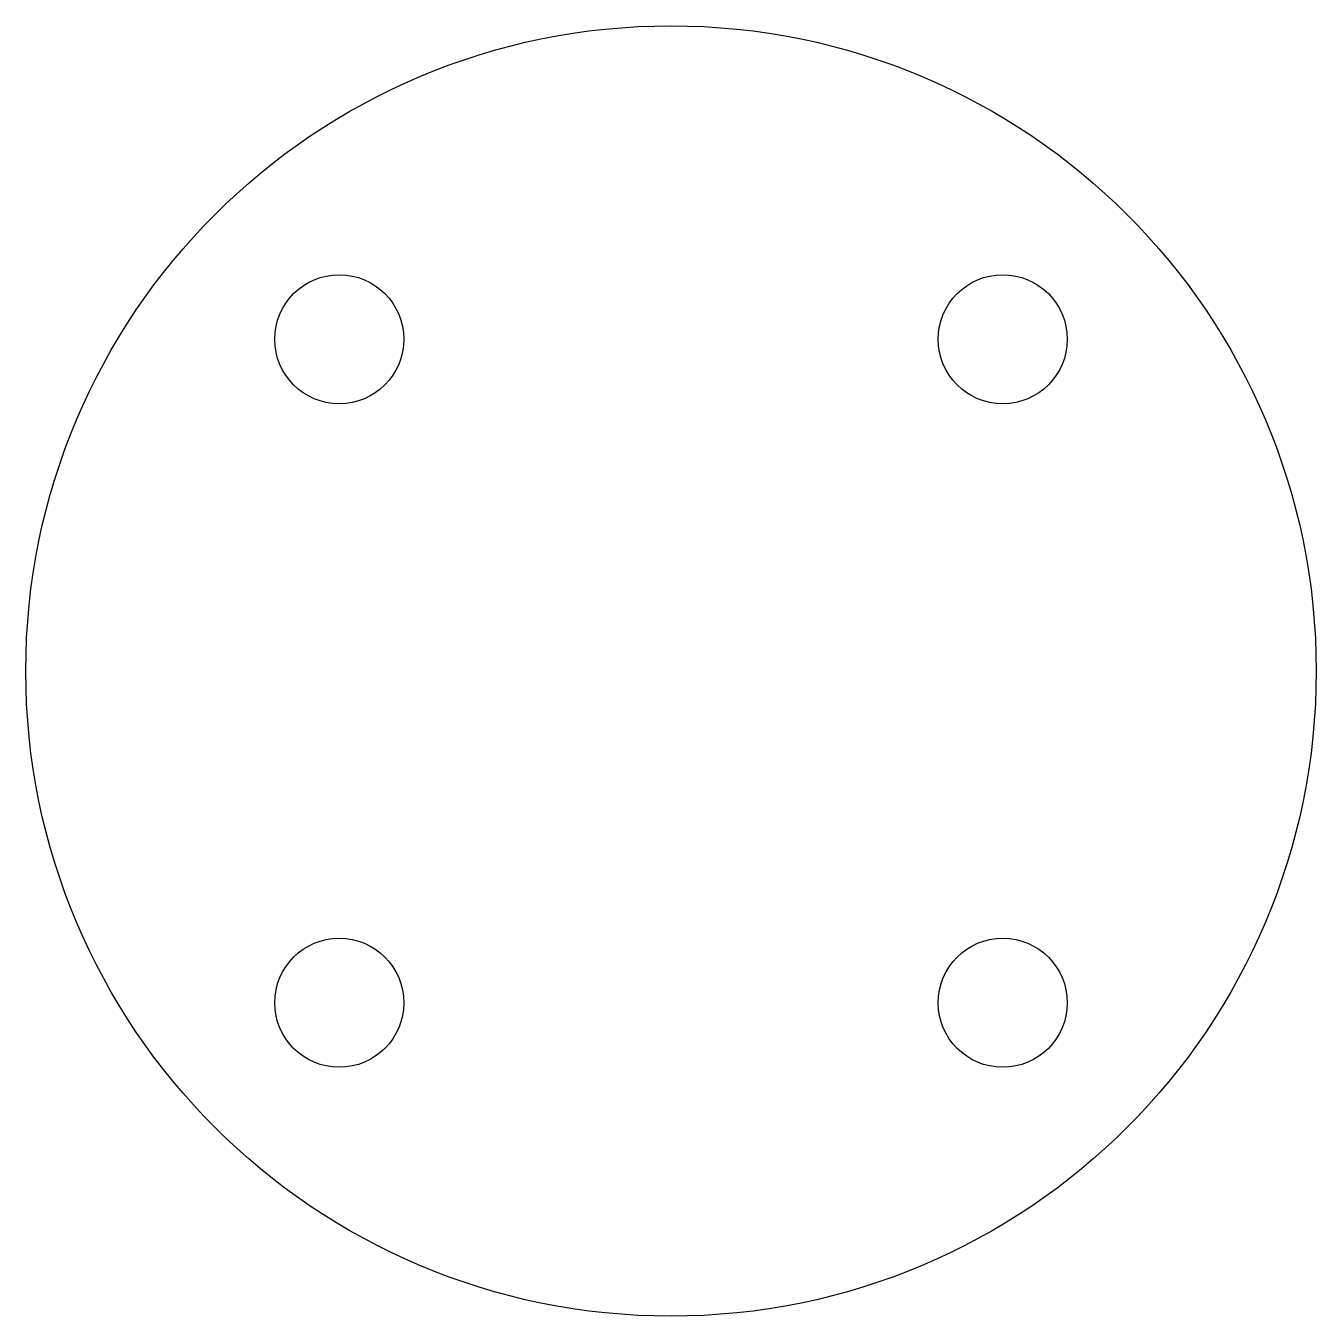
# Model space of a CAD drawing. Header units: millimetres. Extents: x 0 to 110, y 0 to 110.
import ezdxf

# ---------------------------------------------------------------- set-up
doc = ezdxf.new("R2010")
doc.units = ezdxf.units.MM
doc.layers.add('DXF_tmp', color=7, linetype='CONTINUOUS')

msp = doc.modelspace()

# ---------------------------------------------------------------- linework, layer by layer
at = {"layer": 'DXF_tmp'}
for centre, radius in [((55, 55), 55), ((26.72, 83.28), 5.5), ((83.28, 83.28), 5.5), ((26.72, 26.72), 5.5), ((83.28, 26.72), 5.5)]:
    msp.add_circle(centre, radius, dxfattribs=at)

doc.saveas('drawing.dxf')
